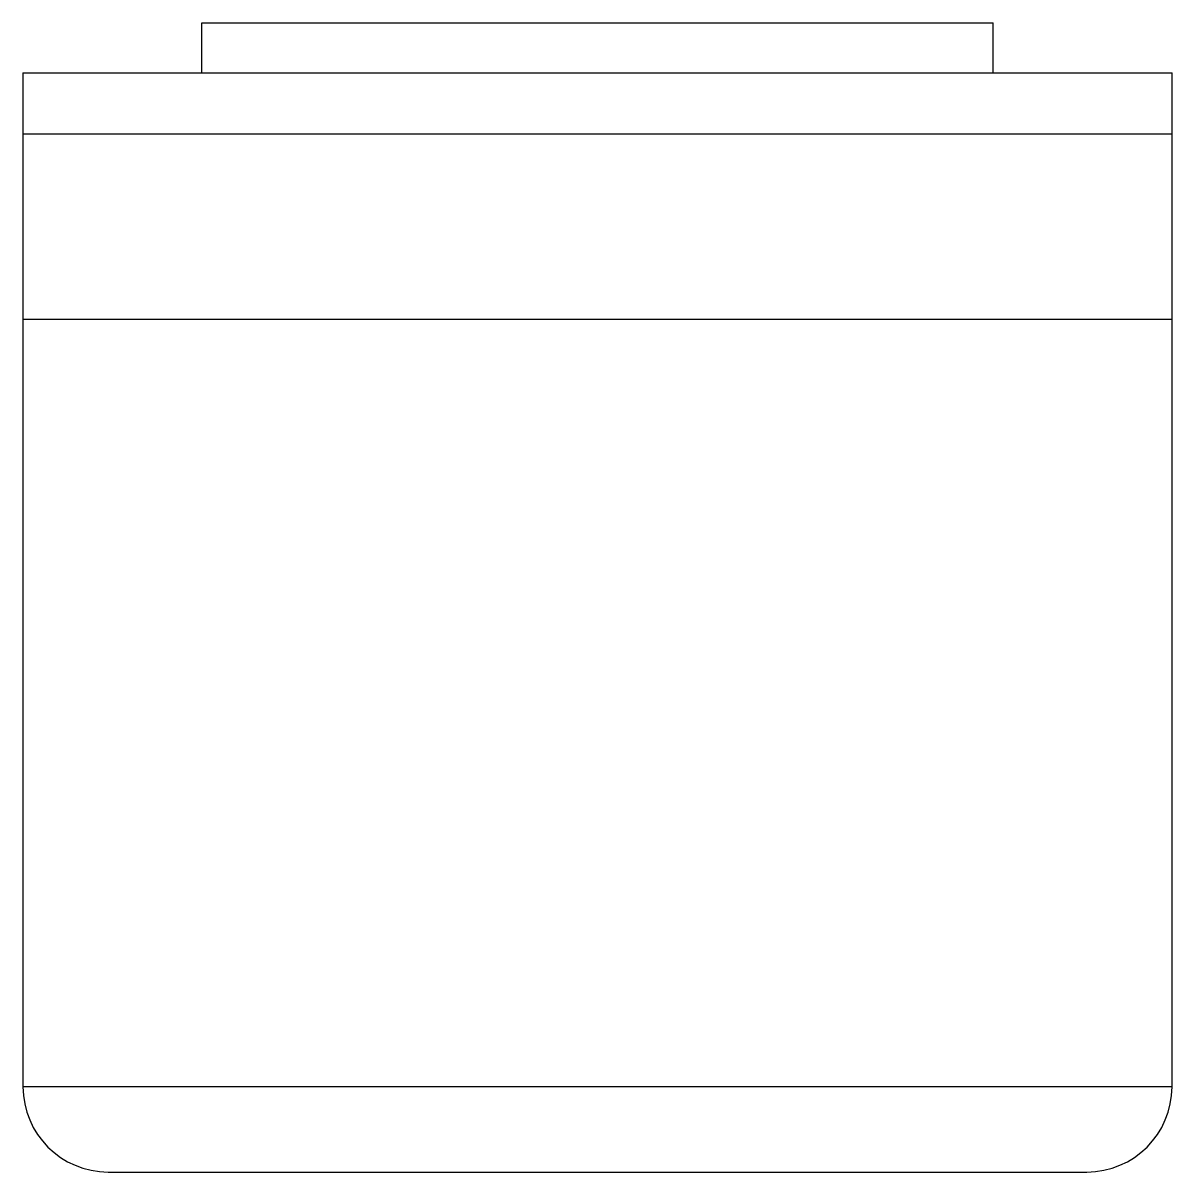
# Model space of a CAD drawing. Header units: millimetres. Extents: x -86 to 464, y -550 to 0.
import ezdxf

# ---------------------------------------------------------------- set-up
doc = ezdxf.new("R2010")
doc.units = ezdxf.units.MM

msp = doc.modelspace()

# ---------------------------------------------------------------- linework, layer by layer
at = {"color": 0}
for p, q in [((0, 0), (378.64, 0)), ((0, -23.81), (0, 0)), ((378.64, -23.81), (378.64, 0)), ((-85.68, -23.81), (464.32, -23.81)), ((-85.68, -53.06), (464.32, -53.06)), ((464.32, -509.18), (-85.68, -509.18))]:
    msp.add_line(p, q, dxfattribs=at)
at = {"color": 0, "linetype": 'Continuous'}
for p, q in [((-85.68, -23.81), (-85.68, -509.18)), ((464.32, -509.18), (464.32, -23.81)), ((464.32, -141.9), (-85.68, -141.9)), ((-44.86, -550), (423.5, -550))]:
    msp.add_line(p, q, dxfattribs=at)
for centre, start, end in [((-44.86, -509.18), 180, 270), ((423.5, -509.18), 270, 0)]:
    msp.add_arc(centre, 40.82, start, end, dxfattribs=at)

doc.saveas('drawing.dxf')
